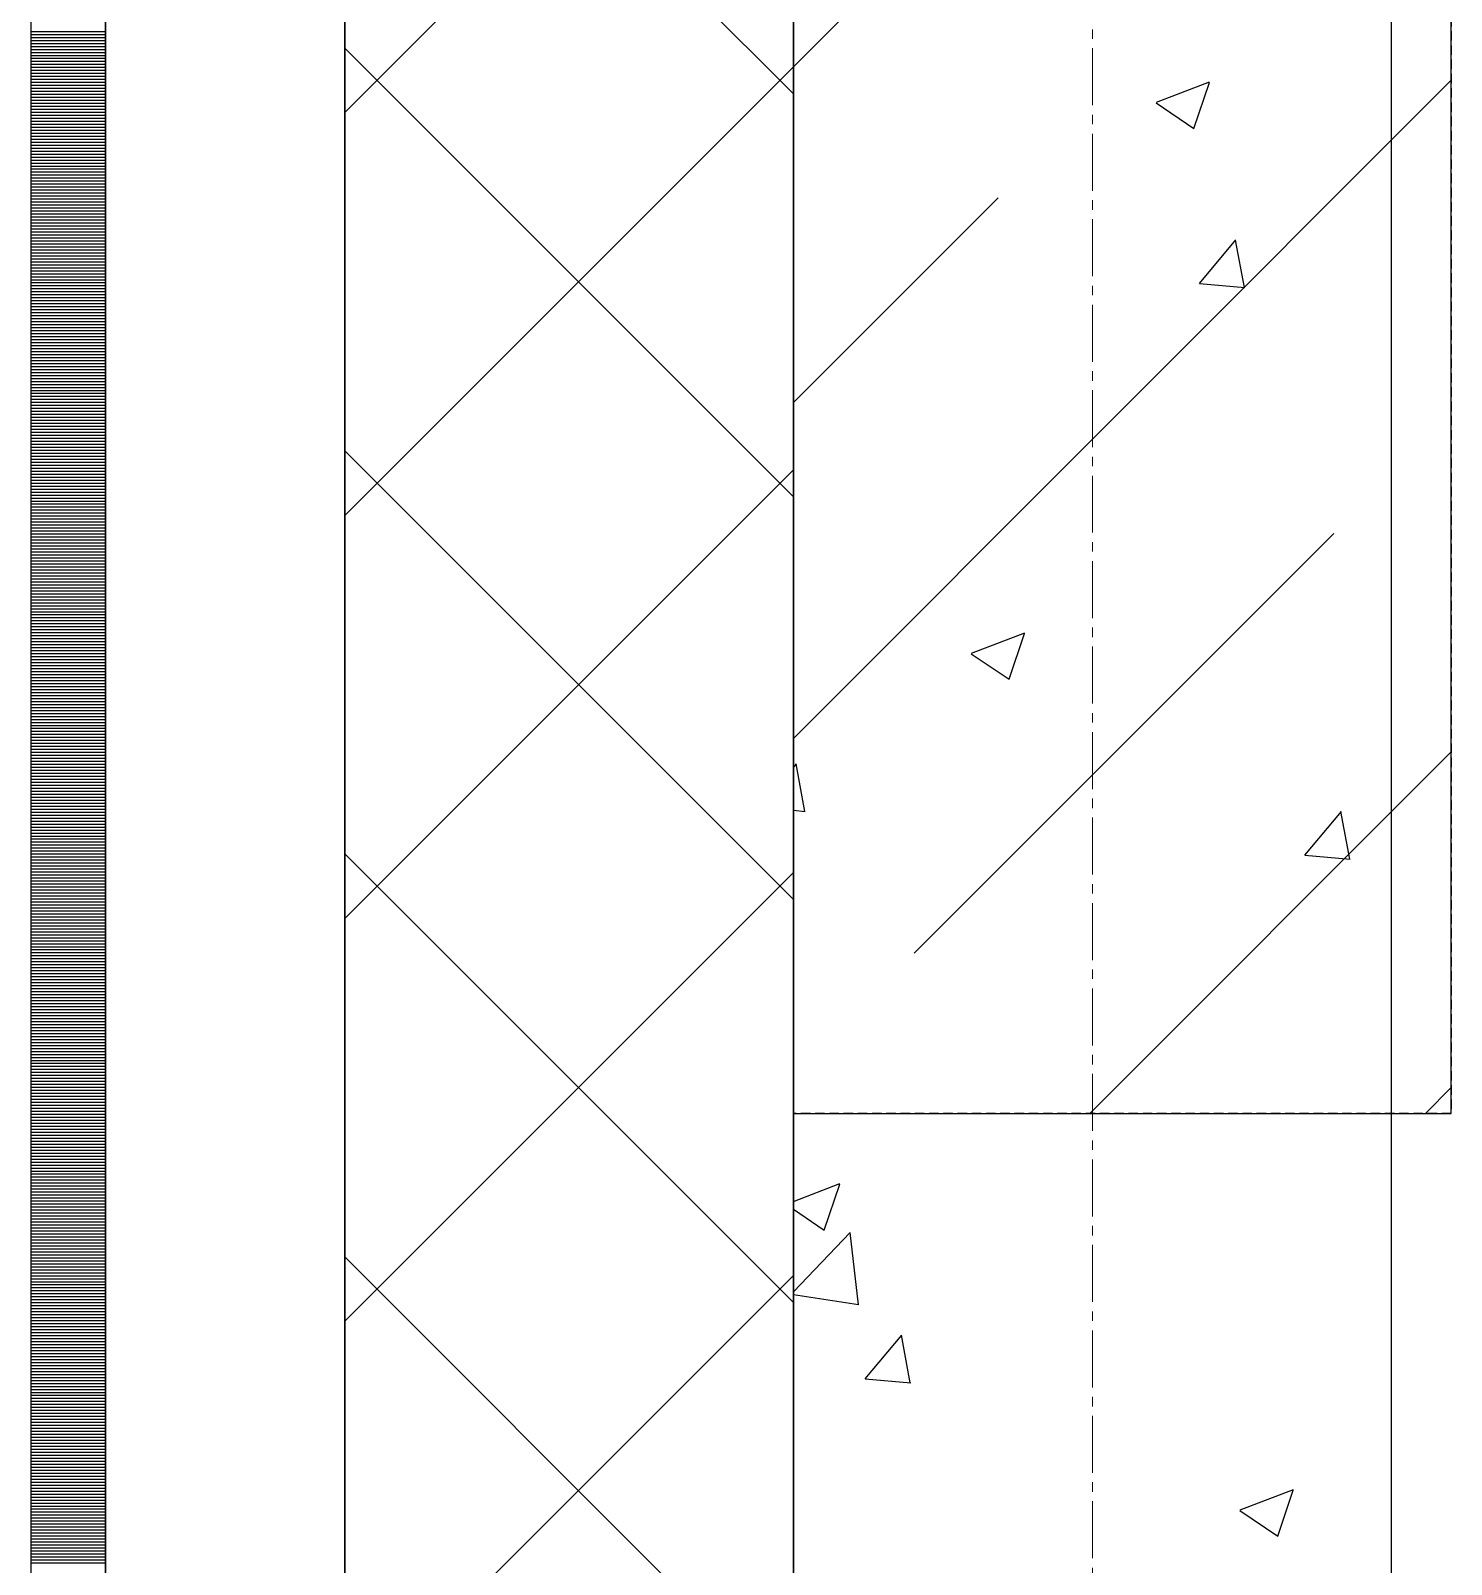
# Model space of a CAD drawing. Header units: millimetres. Extents: x -231292 to 573618, y -153144 to 564035.
# Drawn here: x 8548 to 9023, y 235816 to 236328 of the extents above; entities that cross this region are included whole.
import ezdxf

# ---------------------------------------------------------------- set-up
doc = ezdxf.new("R2010")
doc.units = ezdxf.units.MM
doc.linetypes.add('CENTER2', pattern=[28.575, 19.05, -3.175, 3.175, -3.175])
doc.linetypes.add('HIDDEN2', pattern=[4.7625, 3.175, -1.5875])
doc.layers.get('0').update_dxf_attribs({"color": 250})
for name, color, linetype, lineweight in [('АР_Колонны', 250, 'Continuous', 35), ('АР_Стены ЖБ', 250, 'Continuous', 35), ('АР_Стены ПЕНОблок', 250, 'Continuous', 20), ('АР_Тонкая', 250, 'Continuous', 5), ('АР_Утеплитель', 250, 'Continuous', 0), ('АР_Штриховка', 250, 'Continuous', 0), ('РД_Оси_100', 250, 'Continuous', 0)]:
    doc.layers.add(name, color=color, linetype=linetype, lineweight=lineweight)

# ---------------------------------------------------------------- blocks, each defined once
blk = doc.blocks.new('оси_рен')
at = {"layer": 'РД_Оси_100', "color": 251, "linetype": 'CENTER2', "true_color": 0x636466}
blk.add_line((1195652.916, 135558.25), (1195652.916, 223268.25), dxfattribs=at)

msp = doc.modelspace()

# ---------------------------------------------------------------- linework, layer by layer
at = {"layer": 'АР_Колонны', "color": 18, "linetype": 'HIDDEN2', "lineweight": 25, "true_color": 0x000000}
for p, q in [((8803.243, 235966.253), (8803.243, 236866.253)), ((9023.243, 236866.253), (9023.243, 235966.253)), ((9023.243, 235966.253), (8803.243, 235966.253))]:
    msp.add_line(p, q, dxfattribs=at)
at = {"layer": 'АР_Колонны', "color": 18, "linetype": 'Continuous', "lineweight": 25, "true_color": 0x000000}
for p, q in [((8803.243, 236866.253), (8803.243, 235966.253)), ((8803.243, 236866.253), (8803.243, 235966.253)), ((9023.243, 235966.253), (9023.243, 236866.253)), ((9023.243, 235966.253), (9023.243, 236866.253)), ((8803.243, 235966.253), (9023.243, 235966.253)), ((8803.243, 235966.253), (9023.243, 235966.253))]:
    msp.add_line(p, q, dxfattribs=at)
at = {"layer": 'АР_Стены ЖБ', "color": 18, "linetype": 'Continuous', "lineweight": 25, "true_color": 0x000000}
for p, q in [((8803.243, 236866.253), (8803.243, 235966.253)), ((9023.243, 235966.253), (9023.243, 236866.253)), ((8803.243, 235966.253), (9023.243, 235966.253))]:
    msp.add_line(p, q, dxfattribs=at)
at = {"layer": 'АР_Стены ПЕНОблок', "color": 18, "linetype": 'Continuous', "lineweight": 25, "true_color": 0x000000}
for p, q in [((8803.243, 263866.253), (8803.243, 187666.253)), ((9003.243, 187666.253), (9003.243, 263866.253))]:
    msp.add_line(p, q, dxfattribs=at)
at = {"layer": 'АР_Тонкая', "color": 18, "linetype": 'Continuous', "lineweight": 25, "true_color": 0x000000}
for p, q in [((8548.243, 263866.253), (8548.243, 187666.253)), ((8573.243, 263866.253), (8573.243, 187666.253)), ((8573.243, 187666.253), (8573.243, 263866.253)), ((8653.243, 187666.253), (8653.243, 263866.253))]:
    msp.add_line(p, q, dxfattribs=at)
at = {"layer": 'АР_Утеплитель', "color": 18, "linetype": 'Continuous', "lineweight": 25, "true_color": 0x000000}
for p, q in [((8653.243, 263866.253), (8653.243, 187666.253)), ((8803.243, 187666.253), (8803.243, 263866.253))]:
    msp.add_line(p, q, dxfattribs=at)
at = {"layer": 'АР_Штриховка', "color": 18, "linetype": 'Continuous', "lineweight": 25, "true_color": 0x000000}
for p, q in [((8803.243, 236316.161), (9023.243, 236536.161)), ((8803.243, 236307.151), (8653.243, 236457.151)), ((8653.243, 236300.864), (8803.243, 236450.864)), ((8548.243, 236328.002), (8573.243, 236328.002)), ((8548.243, 236327.002), (8573.243, 236327.002)), ((8548.243, 236326.002), (8573.243, 236326.002)), ((8548.243, 236325.002), (8573.243, 236325.002)), ((8548.243, 236324.002), (8573.243, 236324.002)), ((8548.243, 236323.002), (8573.243, 236323.002)), ((8548.243, 236322.002), (8573.243, 236322.002)), ((8548.243, 236321.002), (8573.243, 236321.002)), ((8548.243, 236320.002), (8573.243, 236320.002)), ((8803.243, 236172.448), (8653.243, 236322.448)), ((8548.243, 236319.002), (8573.243, 236319.002)), ((8548.243, 236318.002), (8573.243, 236318.002)), ((8548.243, 236317.002), (8573.243, 236317.002)), ((8548.243, 236316.002), (8573.243, 236316.002)), ((8548.243, 236315.002), (8573.243, 236315.002)), ((8653.243, 236166.161), (8803.243, 236316.161)), ((8548.243, 236314.002), (8573.243, 236314.002)), ((8548.243, 236313.002), (8573.243, 236313.002)), ((8548.243, 236312.002), (8573.243, 236312.002)), ((8548.243, 236311.002), (8573.243, 236311.002)), ((8548.243, 236310.002), (8573.243, 236310.002)), ((8803.243, 236091.654), (9023.243, 236311.654)), ((8924.648, 236304.32), (8942.432, 236311.147)), ((8937.197, 236295.587), (8942.347, 236310.936)), ((8548.243, 236309.002), (8573.243, 236309.002)), ((8548.243, 236308.002), (8573.243, 236308.002)), ((8548.243, 236307.002), (8573.243, 236307.002)), ((8548.243, 236306.002), (8573.243, 236306.002)), ((8548.243, 236305.002), (8573.243, 236305.002)), ((8924.553, 236304.112), (8937.188, 236295.59)), ((8548.243, 236304.002), (8573.243, 236304.002)), ((8548.243, 236303.002), (8573.243, 236303.002)), ((8548.243, 236302.002), (8573.243, 236302.002)), ((8548.243, 236301.002), (8573.243, 236301.002)), ((8548.243, 236300.002), (8573.243, 236300.002)), ((8548.243, 236299.002), (8573.243, 236299.002)), ((8548.243, 236298.002), (8573.243, 236298.002)), ((8548.243, 236297.002), (8573.243, 236297.002)), ((8548.243, 236296.002), (8573.243, 236296.002)), ((8548.243, 236295.002), (8573.243, 236295.002)), ((8548.243, 236294.002), (8573.243, 236294.002)), ((8548.243, 236293.002), (8573.243, 236293.002)), ((8548.243, 236292.002), (8573.243, 236292.002)), ((8548.243, 236291.002), (8573.243, 236291.002)), ((8548.243, 236290.002), (8573.243, 236290.002)), ((8548.243, 236289.002), (8573.243, 236289.002)), ((8548.243, 236288.002), (8573.243, 236288.002)), ((8548.243, 236287.002), (8573.243, 236287.002)), ((8548.243, 236286.002), (8573.243, 236286.002)), ((8548.243, 236285.002), (8573.243, 236285.002)), ((8548.243, 236284.002), (8573.243, 236284.002)), ((8548.243, 236283.002), (8573.243, 236283.002)), ((8548.243, 236282.002), (8573.243, 236282.002)), ((8548.243, 236281.002), (8573.243, 236281.002)), ((8548.243, 236280.002), (8573.243, 236280.002)), ((8548.243, 236279.002), (8573.243, 236279.002)), ((8548.243, 236278.002), (8573.243, 236278.002)), ((8548.243, 236277.002), (8573.243, 236277.002)), ((8548.243, 236276.002), (8573.243, 236276.002)), ((8548.243, 236275.002), (8573.243, 236275.002)), ((8548.243, 236274.002), (8573.243, 236274.002)), ((8548.243, 236273.002), (8573.243, 236273.002)), ((8548.243, 236272.002), (8573.243, 236272.002)), ((8548.243, 236271.002), (8573.243, 236271.002)), ((8548.243, 236270.002), (8573.243, 236270.002)), ((8548.243, 236269.002), (8573.243, 236269.002)), ((8803.243, 236203.907), (8871.703, 236272.367)), ((8548.243, 236268.002), (8573.243, 236268.002)), ((8548.243, 236267.002), (8573.243, 236267.002)), ((8548.243, 236266.002), (8573.243, 236266.002)), ((8548.243, 236265.002), (8573.243, 236265.002)), ((8548.243, 236264.002), (8573.243, 236264.002)), ((8548.243, 236263.002), (8573.243, 236263.002)), ((8548.243, 236262.002), (8573.243, 236262.002)), ((8548.243, 236261.002), (8573.243, 236261.002)), ((8548.243, 236260.002), (8573.243, 236260.002)), ((8548.243, 236259.002), (8573.243, 236259.002)), ((8548.243, 236258.002), (8573.243, 236258.002)), ((8938.992, 236243.7), (8951.237, 236258.293)), ((8954.036, 236242.336), (8951.099, 236258.257)), ((8548.243, 236257.002), (8573.243, 236257.002)), ((8548.243, 236256.002), (8573.243, 236256.002)), ((8548.243, 236255.002), (8573.243, 236255.002)), ((8548.243, 236254.002), (8573.243, 236254.002)), ((8548.243, 236253.002), (8573.243, 236253.002)), ((8548.243, 236252.002), (8573.243, 236252.002)), ((8548.243, 236251.002), (8573.243, 236251.002)), ((8548.243, 236250.002), (8573.243, 236250.002)), ((8548.243, 236249.002), (8573.243, 236249.002)), ((8548.243, 236248.002), (8573.243, 236248.002)), ((8548.243, 236247.002), (8573.243, 236247.002)), ((8548.243, 236246.002), (8573.243, 236246.002)), ((8548.243, 236245.002), (8573.243, 236245.002)), ((8548.243, 236244.002), (8573.243, 236244.002)), ((8548.243, 236243.002), (8573.243, 236243.002)), ((8938.991, 236243.69), (8954.173, 236242.361)), ((8548.243, 236242.002), (8573.243, 236242.002)), ((8548.243, 236241.002), (8573.243, 236241.002)), ((8548.243, 236240.002), (8573.243, 236240.002)), ((8548.243, 236239.002), (8573.243, 236239.002)), ((8548.243, 236238.002), (8573.243, 236238.002)), ((8548.243, 236237.002), (8573.243, 236237.002)), ((8548.243, 236236.002), (8573.243, 236236.002)), ((8548.243, 236235.002), (8573.243, 236235.002)), ((8548.243, 236234.002), (8573.243, 236234.002)), ((8548.243, 236233.002), (8573.243, 236233.002)), ((8548.243, 236232.002), (8573.243, 236232.002)), ((8548.243, 236231.002), (8573.243, 236231.002)), ((8548.243, 236230.002), (8573.243, 236230.002)), ((8548.243, 236229.002), (8573.243, 236229.002)), ((8548.243, 236228.002), (8573.243, 236228.002)), ((8548.243, 236227.002), (8573.243, 236227.002)), ((8548.243, 236226.002), (8573.243, 236226.002)), ((8548.243, 236225.002), (8573.243, 236225.002)), ((8548.243, 236224.002), (8573.243, 236224.002)), ((8548.243, 236223.002), (8573.243, 236223.002)), ((8548.243, 236222.002), (8573.243, 236222.002)), ((8548.243, 236221.002), (8573.243, 236221.002)), ((8548.243, 236220.002), (8573.243, 236220.002)), ((8548.243, 236219.002), (8573.243, 236219.002)), ((8548.243, 236218.002), (8573.243, 236218.002)), ((8548.243, 236217.002), (8573.243, 236217.002)), ((8548.243, 236216.002), (8573.243, 236216.002)), ((8548.243, 236215.002), (8573.243, 236215.002)), ((8548.243, 236214.002), (8573.243, 236214.002)), ((8548.243, 236213.002), (8573.243, 236213.002)), ((8548.243, 236212.002), (8573.243, 236212.002)), ((8548.243, 236211.002), (8573.243, 236211.002)), ((8548.243, 236210.002), (8573.243, 236210.002)), ((8548.243, 236209.002), (8573.243, 236209.002)), ((8548.243, 236208.002), (8573.243, 236208.002)), ((8548.243, 236207.002), (8573.243, 236207.002)), ((8548.243, 236206.002), (8573.243, 236206.002)), ((8548.243, 236205.002), (8573.243, 236205.002)), ((8548.243, 236204.002), (8573.243, 236204.002)), ((8548.243, 236203.002), (8573.243, 236203.002)), ((8548.243, 236202.002), (8573.243, 236202.002)), ((8548.243, 236201.002), (8573.243, 236201.002)), ((8548.243, 236200.002), (8573.243, 236200.002)), ((8548.243, 236199.002), (8573.243, 236199.002)), ((8548.243, 236198.002), (8573.243, 236198.002)), ((8548.243, 236197.002), (8573.243, 236197.002)), ((8548.243, 236196.002), (8573.243, 236196.002)), ((8548.243, 236195.002), (8573.243, 236195.002)), ((8548.243, 236194.002), (8573.243, 236194.002)), ((8548.243, 236193.002), (8573.243, 236193.002)), ((8548.243, 236192.002), (8573.243, 236192.002)), ((8548.243, 236191.002), (8573.243, 236191.002)), ((8548.243, 236190.002), (8573.243, 236190.002)), ((8548.243, 236189.002), (8573.243, 236189.002)), ((8548.243, 236188.002), (8573.243, 236188.002)), ((8548.243, 236187.002), (8573.243, 236187.002)), ((8803.243, 236037.744), (8653.243, 236187.744)), ((8548.243, 236186.002), (8573.243, 236186.002)), ((8548.243, 236185.002), (8573.243, 236185.002)), ((8548.243, 236184.002), (8573.243, 236184.002)), ((8548.243, 236183.002), (8573.243, 236183.002)), ((8548.243, 236182.002), (8573.243, 236182.002)), ((8548.243, 236181.002), (8573.243, 236181.002)), ((8653.243, 236031.457), (8803.243, 236181.457)), ((8548.243, 236180.002), (8573.243, 236180.002)), ((8548.243, 236179.002), (8573.243, 236179.002)), ((8548.243, 236178.002), (8573.243, 236178.002)), ((8548.243, 236177.002), (8573.243, 236177.002)), ((8548.243, 236176.002), (8573.243, 236176.002)), ((8548.243, 236175.002), (8573.243, 236175.002)), ((8548.243, 236174.002), (8573.243, 236174.002)), ((8548.243, 236173.002), (8573.243, 236173.002)), ((8548.243, 236172.002), (8573.243, 236172.002)), ((8548.243, 236171.002), (8573.243, 236171.002)), ((8548.243, 236170.002), (8573.243, 236170.002)), ((8548.243, 236169.002), (8573.243, 236169.002)), ((8548.243, 236168.002), (8573.243, 236168.002)), ((8548.243, 236167.002), (8573.243, 236167.002)), ((8548.243, 236166.002), (8573.243, 236166.002)), ((8548.243, 236165.002), (8573.243, 236165.002)), ((8548.243, 236164.002), (8573.243, 236164.002)), ((8548.243, 236163.002), (8573.243, 236163.002)), ((8548.243, 236162.002), (8573.243, 236162.002)), ((8548.243, 236161.002), (8573.243, 236161.002)), ((8548.243, 236160.002), (8573.243, 236160.002)), ((8548.243, 236159.002), (8573.243, 236159.002)), ((8548.243, 236158.002), (8573.243, 236158.002)), ((8548.243, 236157.002), (8573.243, 236157.002)), ((8548.243, 236156.002), (8573.243, 236156.002)), ((8843.64, 236019.798), (8983.956, 236160.114)), ((8548.243, 236155.002), (8573.243, 236155.002)), ((8548.243, 236154.002), (8573.243, 236154.002)), ((8548.243, 236153.002), (8573.243, 236153.002)), ((8548.243, 236152.002), (8573.243, 236152.002)), ((8548.243, 236151.002), (8573.243, 236151.002)), ((8548.243, 236150.002), (8573.243, 236150.002)), ((8548.243, 236149.002), (8573.243, 236149.002)), ((8548.243, 236148.002), (8573.243, 236148.002)), ((8548.243, 236147.002), (8573.243, 236147.002)), ((8548.243, 236146.002), (8573.243, 236146.002)), ((8548.243, 236145.002), (8573.243, 236145.002)), ((8548.243, 236144.002), (8573.243, 236144.002)), ((8548.243, 236143.002), (8573.243, 236143.002)), ((8548.243, 236142.002), (8573.243, 236142.002)), ((8548.243, 236141.002), (8573.243, 236141.002)), ((8548.243, 236140.002), (8573.243, 236140.002)), ((8548.243, 236139.002), (8573.243, 236139.002)), ((8548.243, 236138.002), (8573.243, 236138.002)), ((8548.243, 236137.002), (8573.243, 236137.002)), ((8548.243, 236136.002), (8573.243, 236136.002)), ((8548.243, 236135.002), (8573.243, 236135.002)), ((8548.243, 236134.002), (8573.243, 236134.002)), ((8548.243, 236133.002), (8573.243, 236133.002)), ((8548.243, 236132.002), (8573.243, 236132.002)), ((8548.243, 236131.002), (8573.243, 236131.002)), ((8548.243, 236130.002), (8573.243, 236130.002)), ((8548.243, 236129.002), (8573.243, 236129.002)), ((8548.243, 236128.002), (8573.243, 236128.002)), ((8548.243, 236127.002), (8573.243, 236127.002)), ((8548.243, 236126.002), (8573.243, 236126.002)), ((8548.243, 236125.002), (8573.243, 236125.002)), ((8862.846, 236120.132), (8880.63, 236126.959)), ((8875.395, 236111.399), (8880.545, 236126.748)), ((8548.243, 236124.002), (8573.243, 236124.002)), ((8548.243, 236123.002), (8573.243, 236123.002)), ((8548.243, 236122.002), (8573.243, 236122.002)), ((8548.243, 236121.002), (8573.243, 236121.002)), ((8548.243, 236120.002), (8573.243, 236120.002)), ((8862.751, 236119.924), (8875.386, 236111.402)), ((8548.243, 236119.002), (8573.243, 236119.002)), ((8548.243, 236118.002), (8573.243, 236118.002)), ((8548.243, 236117.002), (8573.243, 236117.002)), ((8548.243, 236116.002), (8573.243, 236116.002)), ((8548.243, 236115.002), (8573.243, 236115.002)), ((8548.243, 236114.002), (8573.243, 236114.002)), ((8548.243, 236113.002), (8573.243, 236113.002)), ((8548.243, 236112.002), (8573.243, 236112.002)), ((8548.243, 236111.002), (8573.243, 236111.002)), ((8548.243, 236110.002), (8573.243, 236110.002)), ((8548.243, 236109.002), (8573.243, 236109.002)), ((8548.243, 236108.002), (8573.243, 236108.002)), ((8548.243, 236107.002), (8573.243, 236107.002)), ((8548.243, 236106.002), (8573.243, 236106.002)), ((8548.243, 236105.002), (8573.243, 236105.002)), ((8548.243, 236104.002), (8573.243, 236104.002)), ((8548.243, 236103.002), (8573.243, 236103.002)), ((8548.243, 236102.002), (8573.243, 236102.002)), ((8548.243, 236101.002), (8573.243, 236101.002)), ((8548.243, 236100.002), (8573.243, 236100.002)), ((8548.243, 236099.002), (8573.243, 236099.002)), ((8548.243, 236098.002), (8573.243, 236098.002)), ((8548.243, 236097.002), (8573.243, 236097.002)), ((8548.243, 236096.002), (8573.243, 236096.002)), ((8548.243, 236095.002), (8573.243, 236095.002)), ((8548.243, 236094.002), (8573.243, 236094.002)), ((8548.243, 236093.002), (8573.243, 236093.002)), ((8548.243, 236092.002), (8573.243, 236092.002)), ((8548.243, 236091.002), (8573.243, 236091.002)), ((8548.243, 236090.002), (8573.243, 236090.002)), ((8548.243, 236089.002), (8573.243, 236089.002)), ((8548.243, 236088.002), (8573.243, 236088.002)), ((8548.243, 236087.002), (8573.243, 236087.002)), ((8548.243, 236086.002), (8573.243, 236086.002)), ((8548.243, 236085.002), (8573.243, 236085.002)), ((8548.243, 236084.002), (8573.243, 236084.002)), ((8902.348, 235966.253), (9023.243, 236087.148)), ((8548.243, 236083.002), (8573.243, 236083.002)), ((8548.243, 236082.002), (8573.243, 236082.002)), ((8548.243, 236081.002), (8573.243, 236081.002)), ((8548.243, 236080.002), (8573.243, 236080.002)), ((8548.243, 236079.002), (8573.243, 236079.002)), ((8803.243, 236081.921), (8804.296, 236083.175)), ((8807.095, 236067.218), (8804.158, 236083.139)), ((8548.243, 236078.002), (8573.243, 236078.002)), ((8548.243, 236077.002), (8573.243, 236077.002)), ((8548.243, 236076.002), (8573.243, 236076.002)), ((8548.243, 236075.002), (8573.243, 236075.002)), ((8548.243, 236074.002), (8573.243, 236074.002)), ((8548.243, 236073.002), (8573.243, 236073.002)), ((8548.243, 236072.002), (8573.243, 236072.002)), ((8548.243, 236071.002), (8573.243, 236071.002)), ((8548.243, 236070.002), (8573.243, 236070.002)), ((8548.243, 236069.002), (8573.243, 236069.002)), ((8548.243, 236068.002), (8573.243, 236068.002)), ((8548.243, 236067.002), (8573.243, 236067.002)), ((8548.243, 236066.002), (8573.243, 236066.002)), ((8548.243, 236065.002), (8573.243, 236065.002)), ((8548.243, 236064.002), (8573.243, 236064.002)), ((8803.243, 236067.593), (8807.232, 236067.244)), ((8974.235, 236052.643), (8986.48, 236067.236)), ((8989.279, 236051.279), (8986.342, 236067.2)), ((8548.243, 236063.002), (8573.243, 236063.002)), ((8548.243, 236062.002), (8573.243, 236062.002)), ((8548.243, 236061.002), (8573.243, 236061.002)), ((8548.243, 236060.002), (8573.243, 236060.002)), ((8548.243, 236059.002), (8573.243, 236059.002)), ((8548.243, 236058.002), (8573.243, 236058.002)), ((8548.243, 236057.002), (8573.243, 236057.002)), ((8548.243, 236056.002), (8573.243, 236056.002)), ((8548.243, 236055.002), (8573.243, 236055.002)), ((8548.243, 236054.002), (8573.243, 236054.002)), ((8548.243, 236053.002), (8573.243, 236053.002)), ((8803.243, 235903.04), (8653.243, 236053.04)), ((8548.243, 236052.002), (8573.243, 236052.002)), ((8548.243, 236051.002), (8573.243, 236051.002)), ((8548.243, 236050.002), (8573.243, 236050.002)), ((8548.243, 236049.002), (8573.243, 236049.002)), ((8548.243, 236048.002), (8573.243, 236048.002)), ((8974.234, 236052.633), (8989.416, 236051.305)), ((8548.243, 236047.002), (8573.243, 236047.002)), ((8548.243, 236046.002), (8573.243, 236046.002)), ((8548.243, 236045.002), (8573.243, 236045.002)), ((8548.243, 236044.002), (8573.243, 236044.002)), ((8548.243, 236043.002), (8573.243, 236043.002)), ((8653.243, 235896.753), (8803.243, 236046.753)), ((8548.243, 236042.002), (8573.243, 236042.002)), ((8548.243, 236041.002), (8573.243, 236041.002)), ((8548.243, 236040.002), (8573.243, 236040.002)), ((8548.243, 236039.002), (8573.243, 236039.002)), ((8548.243, 236038.002), (8573.243, 236038.002)), ((8548.243, 236037.002), (8573.243, 236037.002)), ((8548.243, 236036.002), (8573.243, 236036.002)), ((8548.243, 236035.002), (8573.243, 236035.002)), ((8548.243, 236034.002), (8573.243, 236034.002)), ((8548.243, 236033.002), (8573.243, 236033.002)), ((8548.243, 236032.002), (8573.243, 236032.002)), ((8548.243, 236031.002), (8573.243, 236031.002)), ((8548.243, 236030.002), (8573.243, 236030.002)), ((8548.243, 236029.002), (8573.243, 236029.002)), ((8548.243, 236028.002), (8573.243, 236028.002)), ((8548.243, 236027.002), (8573.243, 236027.002)), ((8548.243, 236026.002), (8573.243, 236026.002)), ((8548.243, 236025.002), (8573.243, 236025.002)), ((8548.243, 236024.002), (8573.243, 236024.002)), ((8548.243, 236023.002), (8573.243, 236023.002)), ((8548.243, 236022.002), (8573.243, 236022.002)), ((8548.243, 236021.002), (8573.243, 236021.002)), ((8548.243, 236020.002), (8573.243, 236020.002)), ((8548.243, 236019.002), (8573.243, 236019.002)), ((8548.243, 236018.002), (8573.243, 236018.002)), ((8548.243, 236017.002), (8573.243, 236017.002)), ((8548.243, 236016.002), (8573.243, 236016.002)), ((8548.243, 236015.002), (8573.243, 236015.002)), ((8548.243, 236014.002), (8573.243, 236014.002)), ((8548.243, 236013.002), (8573.243, 236013.002)), ((8548.243, 236012.002), (8573.243, 236012.002)), ((8548.243, 236011.002), (8573.243, 236011.002)), ((8548.243, 236010.002), (8573.243, 236010.002)), ((8548.243, 236009.002), (8573.243, 236009.002)), ((8548.243, 236008.002), (8573.243, 236008.002)), ((8548.243, 236007.002), (8573.243, 236007.002)), ((8548.243, 236006.002), (8573.243, 236006.002)), ((8548.243, 236005.002), (8573.243, 236005.002)), ((8548.243, 236004.002), (8573.243, 236004.002)), ((8548.243, 236003.002), (8573.243, 236003.002)), ((8548.243, 236002.002), (8573.243, 236002.002)), ((8548.243, 236001.002), (8573.243, 236001.002)), ((8548.243, 236000.002), (8573.243, 236000.002)), ((8548.243, 235999.002), (8573.243, 235999.002)), ((8548.243, 235998.002), (8573.243, 235998.002)), ((8548.243, 235997.002), (8573.243, 235997.002)), ((8548.243, 235996.002), (8573.243, 235996.002)), ((8548.243, 235995.002), (8573.243, 235995.002)), ((8548.243, 235994.002), (8573.243, 235994.002)), ((8548.243, 235993.002), (8573.243, 235993.002)), ((8548.243, 235992.002), (8573.243, 235992.002)), ((8548.243, 235991.002), (8573.243, 235991.002)), ((8548.243, 235990.002), (8573.243, 235990.002)), ((8548.243, 235989.002), (8573.243, 235989.002)), ((8548.243, 235988.002), (8573.243, 235988.002)), ((8548.243, 235987.002), (8573.243, 235987.002)), ((8548.243, 235986.002), (8573.243, 235986.002)), ((8548.243, 235985.002), (8573.243, 235985.002)), ((8548.243, 235984.002), (8573.243, 235984.002)), ((8548.243, 235983.002), (8573.243, 235983.002)), ((8548.243, 235982.002), (8573.243, 235982.002)), ((8548.243, 235981.002), (8573.243, 235981.002)), ((8548.243, 235980.002), (8573.243, 235980.002)), ((8548.243, 235979.002), (8573.243, 235979.002)), ((8548.243, 235978.002), (8573.243, 235978.002)), ((8548.243, 235977.002), (8573.243, 235977.002)), ((8548.243, 235976.002), (8573.243, 235976.002)), ((8548.243, 235975.002), (8573.243, 235975.002)), ((8548.243, 235974.002), (8573.243, 235974.002)), ((8548.243, 235973.002), (8573.243, 235973.002)), ((8548.243, 235972.002), (8573.243, 235972.002)), ((8548.243, 235971.002), (8573.243, 235971.002)), ((9014.601, 235966.253), (9023.243, 235974.895)), ((8548.243, 235970.002), (8573.243, 235970.002)), ((8548.243, 235969.002), (8573.243, 235969.002)), ((8548.243, 235968.002), (8573.243, 235968.002)), ((8548.243, 235967.002), (8573.243, 235967.002)), ((8548.243, 235966.002), (8573.243, 235966.002)), ((8548.243, 235965.002), (8573.243, 235965.002)), ((8548.243, 235964.002), (8573.243, 235964.002)), ((8548.243, 235963.002), (8573.243, 235963.002)), ((8548.243, 235962.002), (8573.243, 235962.002)), ((8548.243, 235961.002), (8573.243, 235961.002)), ((8548.243, 235960.002), (8573.243, 235960.002)), ((8548.243, 235959.002), (8573.243, 235959.002)), ((8548.243, 235958.002), (8573.243, 235958.002)), ((8548.243, 235957.002), (8573.243, 235957.002)), ((8548.243, 235956.002), (8573.243, 235956.002)), ((8548.243, 235955.002), (8573.243, 235955.002)), ((8548.243, 235954.002), (8573.243, 235954.002)), ((8548.243, 235953.002), (8573.243, 235953.002)), ((8548.243, 235952.002), (8573.243, 235952.002)), ((8548.243, 235951.002), (8573.243, 235951.002)), ((8548.243, 235950.002), (8573.243, 235950.002)), ((8548.243, 235949.002), (8573.243, 235949.002)), ((8548.243, 235948.002), (8573.243, 235948.002)), ((8548.243, 235947.002), (8573.243, 235947.002)), ((8548.243, 235946.002), (8573.243, 235946.002)), ((8548.243, 235945.002), (8573.243, 235945.002)), ((8548.243, 235944.002), (8573.243, 235944.002)), ((8548.243, 235943.002), (8573.243, 235943.002)), ((8548.243, 235942.002), (8573.243, 235942.002)), ((8548.243, 235941.002), (8573.243, 235941.002)), ((8548.243, 235940.002), (8573.243, 235940.002)), ((8803.243, 235936.788), (8818.828, 235942.771)), ((8813.593, 235927.211), (8818.743, 235942.56)), ((8548.243, 235939.002), (8573.243, 235939.002)), ((8548.243, 235938.002), (8573.243, 235938.002)), ((8548.243, 235937.002), (8573.243, 235937.002)), ((8548.243, 235936.002), (8573.243, 235936.002)), ((8548.243, 235935.002), (8573.243, 235935.002)), ((8548.243, 235934.002), (8573.243, 235934.002)), ((8548.243, 235933.002), (8573.243, 235933.002)), ((8548.243, 235932.002), (8573.243, 235932.002)), ((8548.243, 235931.002), (8573.243, 235931.002)), ((8548.243, 235930.002), (8573.243, 235930.002)), ((8803.243, 235934.189), (8813.584, 235927.214)), ((8548.243, 235929.002), (8573.243, 235929.002)), ((8548.243, 235928.002), (8573.243, 235928.002)), ((8548.243, 235927.002), (8573.243, 235927.002)), ((8548.243, 235926.002), (8573.243, 235926.002)), ((8548.243, 235925.002), (8573.243, 235925.002)), ((8803.243, 235906.618), (8822.248, 235926.425)), ((8825.037, 235902.301), (8822.231, 235926.423)), ((8548.243, 235924.002), (8573.243, 235924.002)), ((8548.243, 235923.002), (8573.243, 235923.002)), ((8548.243, 235922.002), (8573.243, 235922.002)), ((8548.243, 235921.002), (8573.243, 235921.002)), ((8548.243, 235920.002), (8573.243, 235920.002)), ((8548.243, 235919.002), (8573.243, 235919.002)), ((8548.243, 235918.002), (8573.243, 235918.002)), ((8548.243, 235917.002), (8573.243, 235917.002)), ((8548.243, 235916.002), (8573.243, 235916.002)), ((8548.243, 235915.002), (8573.243, 235915.002)), ((8803.243, 235768.336), (8653.243, 235918.336)), ((8548.243, 235914.002), (8573.243, 235914.002)), ((8548.243, 235913.002), (8573.243, 235913.002)), ((8548.243, 235912.002), (8573.243, 235912.002)), ((8548.243, 235911.002), (8573.243, 235911.002)), ((8548.243, 235910.002), (8573.243, 235910.002)), ((8653.243, 235762.049), (8803.243, 235912.049)), ((8548.243, 235909.002), (8573.243, 235909.002)), ((8548.243, 235908.002), (8573.243, 235908.002)), ((8548.243, 235907.002), (8573.243, 235907.002)), ((8548.243, 235906.002), (8573.243, 235906.002)), ((8548.243, 235905.002), (8573.243, 235905.002)), ((8803.243, 235905.71), (8825.041, 235902.329)), ((8548.243, 235904.002), (8573.243, 235904.002)), ((8548.243, 235903.002), (8573.243, 235903.002)), ((8548.243, 235902.002), (8573.243, 235902.002)), ((8548.243, 235901.002), (8573.243, 235901.002)), ((8548.243, 235900.002), (8573.243, 235900.002)), ((8548.243, 235899.002), (8573.243, 235899.002)), ((8548.243, 235898.002), (8573.243, 235898.002)), ((8548.243, 235897.002), (8573.243, 235897.002)), ((8548.243, 235896.002), (8573.243, 235896.002)), ((8548.243, 235895.002), (8573.243, 235895.002)), ((8548.243, 235894.002), (8573.243, 235894.002)), ((8548.243, 235893.002), (8573.243, 235893.002)), ((8548.243, 235892.002), (8573.243, 235892.002)), ((8548.243, 235891.002), (8573.243, 235891.002)), ((8548.243, 235890.002), (8573.243, 235890.002)), ((8548.243, 235889.002), (8573.243, 235889.002)), ((8827.294, 235877.525), (8839.539, 235892.118)), ((8842.337, 235876.161), (8839.4, 235892.083)), ((8548.243, 235888.002), (8573.243, 235888.002)), ((8548.243, 235887.002), (8573.243, 235887.002)), ((8548.243, 235886.002), (8573.243, 235886.002)), ((8548.243, 235885.002), (8573.243, 235885.002)), ((8548.243, 235884.002), (8573.243, 235884.002)), ((8548.243, 235883.002), (8573.243, 235883.002)), ((8548.243, 235882.002), (8573.243, 235882.002)), ((8548.243, 235881.002), (8573.243, 235881.002)), ((8548.243, 235880.002), (8573.243, 235880.002)), ((8548.243, 235879.002), (8573.243, 235879.002)), ((8548.243, 235878.002), (8573.243, 235878.002)), ((8548.243, 235877.002), (8573.243, 235877.002)), ((8548.243, 235876.002), (8573.243, 235876.002)), ((8548.243, 235875.002), (8573.243, 235875.002)), ((8548.243, 235874.002), (8573.243, 235874.002)), ((8827.293, 235877.515), (8842.475, 235876.187)), ((8548.243, 235873.002), (8573.243, 235873.002)), ((8548.243, 235872.002), (8573.243, 235872.002)), ((8548.243, 235871.002), (8573.243, 235871.002)), ((8548.243, 235870.002), (8573.243, 235870.002)), ((8548.243, 235869.002), (8573.243, 235869.002)), ((8548.243, 235868.002), (8573.243, 235868.002)), ((8548.243, 235867.002), (8573.243, 235867.002)), ((8548.243, 235866.002), (8573.243, 235866.002)), ((8548.243, 235865.002), (8573.243, 235865.002)), ((8548.243, 235864.002), (8573.243, 235864.002)), ((8548.243, 235863.002), (8573.243, 235863.002)), ((8548.243, 235862.002), (8573.243, 235862.002)), ((8548.243, 235861.002), (8573.243, 235861.002)), ((8548.243, 235860.002), (8573.243, 235860.002)), ((8548.243, 235859.002), (8573.243, 235859.002)), ((8548.243, 235858.002), (8573.243, 235858.002)), ((8548.243, 235857.002), (8573.243, 235857.002)), ((8548.243, 235856.002), (8573.243, 235856.002)), ((8548.243, 235855.002), (8573.243, 235855.002)), ((8548.243, 235854.002), (8573.243, 235854.002)), ((8548.243, 235853.002), (8573.243, 235853.002)), ((8548.243, 235852.002), (8573.243, 235852.002)), ((8548.243, 235851.002), (8573.243, 235851.002)), ((8548.243, 235850.002), (8573.243, 235850.002)), ((8548.243, 235849.002), (8573.243, 235849.002)), ((8548.243, 235848.002), (8573.243, 235848.002)), ((8548.243, 235847.002), (8573.243, 235847.002)), ((8548.243, 235846.002), (8573.243, 235846.002)), ((8548.243, 235845.002), (8573.243, 235845.002)), ((8548.243, 235844.002), (8573.243, 235844.002)), ((8548.243, 235843.002), (8573.243, 235843.002)), ((8548.243, 235842.002), (8573.243, 235842.002)), ((8548.243, 235841.002), (8573.243, 235841.002)), ((8548.243, 235840.002), (8573.243, 235840.002)), ((8548.243, 235839.002), (8573.243, 235839.002)), ((8548.243, 235838.002), (8573.243, 235838.002)), ((8952.658, 235833.678), (8970.443, 235840.505)), ((8965.208, 235824.946), (8970.358, 235840.295)), ((8548.243, 235837.002), (8573.243, 235837.002)), ((8548.243, 235836.002), (8573.243, 235836.002)), ((8548.243, 235835.002), (8573.243, 235835.002)), ((8548.243, 235834.002), (8573.243, 235834.002)), ((8548.243, 235833.002), (8573.243, 235833.002)), ((8952.564, 235833.47), (8965.198, 235824.948)), ((8548.243, 235832.002), (8573.243, 235832.002)), ((8548.243, 235831.002), (8573.243, 235831.002)), ((8548.243, 235830.002), (8573.243, 235830.002)), ((8548.243, 235829.002), (8573.243, 235829.002)), ((8548.243, 235828.002), (8573.243, 235828.002)), ((8548.243, 235827.002), (8573.243, 235827.002)), ((8548.243, 235826.002), (8573.243, 235826.002)), ((8548.243, 235825.002), (8573.243, 235825.002)), ((8548.243, 235824.002), (8573.243, 235824.002)), ((8548.243, 235823.002), (8573.243, 235823.002)), ((8548.243, 235822.002), (8573.243, 235822.002)), ((8548.243, 235821.002), (8573.243, 235821.002)), ((8548.243, 235820.002), (8573.243, 235820.002)), ((8548.243, 235819.002), (8573.243, 235819.002)), ((8548.243, 235818.002), (8573.243, 235818.002)), ((8548.243, 235817.002), (8573.243, 235817.002)), ((8548.243, 235816.002), (8573.243, 235816.002))]:
    msp.add_line(p, q, dxfattribs=at)

# ---------------------------------------------------------------- block references
at = {"rotation": 359.999868838025}
msp.add_blockref('оси_рен', (-1186750.035, 50655.808), dxfattribs=at)

doc.saveas('drawing.dxf')
